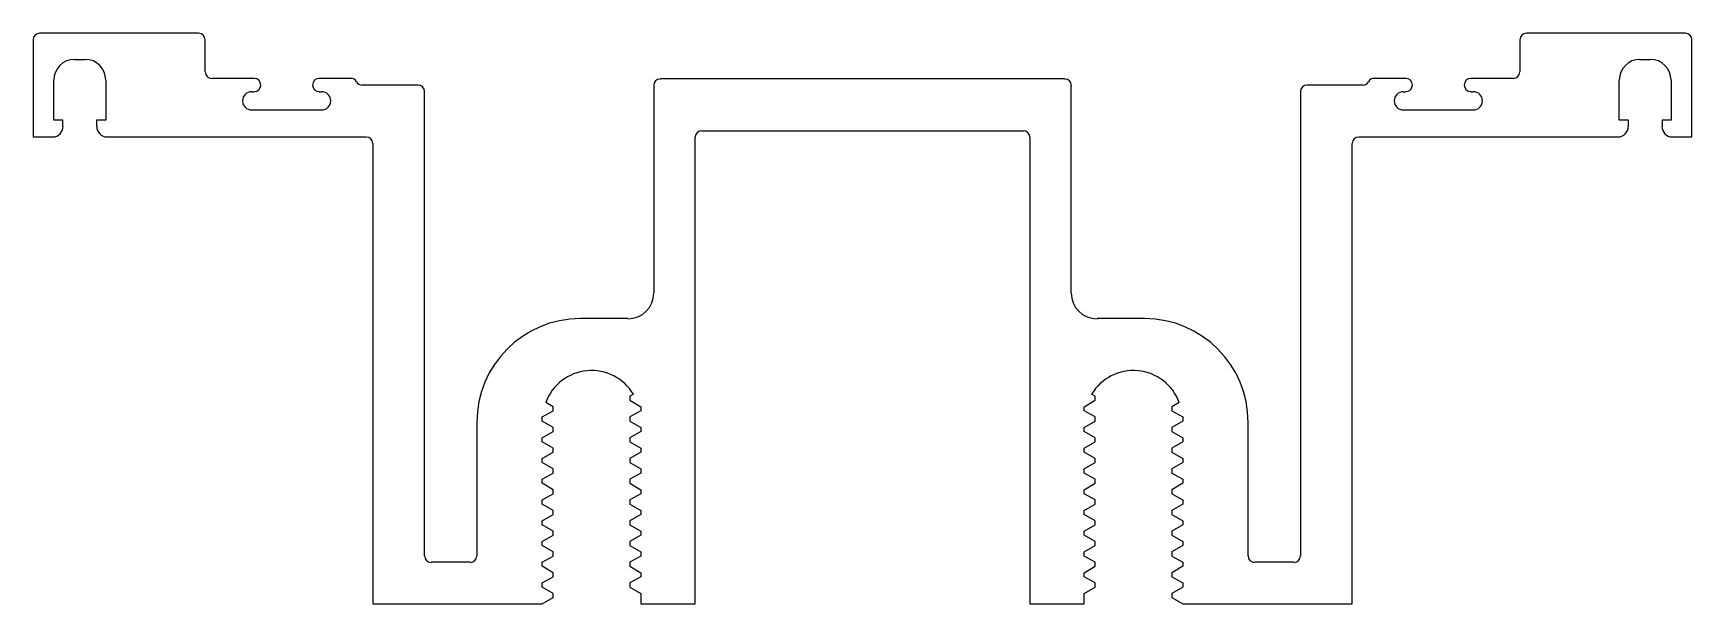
# Model space of a CAD drawing. Extents: x 3 to 105, y 3 to 38.
import ezdxf

# ---------------------------------------------------------------- set-up
doc = ezdxf.new("R2010")
doc.units = 0
doc.layers.get('0').update_dxf_attribs({"linetype": 'CONTINUOUS'})

msp = doc.modelspace()

# ---------------------------------------------------------------- linework, layer by layer
for p, q in [((13.21, 37.81), (3.47, 37.81)), ((104.28, 37.81), (94.54, 37.81)), ((3.07, 37.41), (3.07, 31.46)), ((13.61, 35.44), (13.61, 37.41)), ((94.14, 37.41), (94.14, 35.44)), ((104.67, 31.46), (104.67, 37.41)), ((5.61, 36.21), (6.25, 36.21)), ((101.5, 36.21), (102.13, 36.21)), ((4.34, 32.48), (4.34, 34.94)), ((7.52, 34.94), (7.52, 32.48)), ((16.61, 35.04), (14.01, 35.04)), ((22.53, 35.04), (20.6, 35.04)), ((26.65, 34.64), (23.22, 34.64)), ((41.09, 34.61), (41.09, 21.92)), ((66.27, 35.01), (41.48, 35.01)), ((66.66, 21.92), (66.66, 34.61)), ((84.53, 34.64), (81.1, 34.64)), ((87.15, 35.04), (85.22, 35.04)), ((93.74, 35.04), (91.14, 35.04)), ((100.23, 32.48), (100.23, 34.94)), ((103.4, 34.94), (103.4, 32.48)), ((16.46, 34.23), (16.61, 34.23)), ((20.6, 34.23), (20.75, 34.23)), ((27.05, 5.82), (27.05, 34.24)), ((80.7, 34.24), (80.7, 5.82)), ((87, 34.23), (87.15, 34.23)), ((91.14, 34.23), (91.29, 34.23)), ((20.75, 33.11), (16.46, 33.11)), ((91.29, 33.11), (87, 33.11)), ((4.9, 32.48), (4.34, 32.48)), ((4.9, 32.1), (4.9, 32.48)), ((7.52, 32.48), (6.96, 32.48)), ((6.96, 32.48), (6.96, 32.1)), ((44.02, 31.83), (53.87, 31.83)), ((53.87, 31.83), (63.73, 31.83)), ((100.79, 32.48), (100.23, 32.48)), ((100.79, 32.1), (100.79, 32.48)), ((103.4, 32.48), (102.85, 32.48)), ((102.85, 32.48), (102.85, 32.1)), ((3.07, 31.46), (4.27, 31.46)), ((7.6, 31.46), (21.59, 31.46)), ((21.59, 31.46), (23.48, 31.46)), ((23.88, 31.06), (23.88, 2.89)), ((43.63, 2.89), (43.63, 31.44)), ((64.12, 31.44), (64.12, 2.89)), ((83.87, 2.89), (83.87, 31.06)), ((84.27, 31.46), (100.15, 31.46)), ((103.48, 31.46), (104.67, 31.46)), ((39.5, 20.34), (36.6, 20.34)), ((71.15, 20.34), (68.25, 20.34)), ((39.84, 15.71), (39.63, 15.59)), ((39.63, 15.59), (39.63, 15.34)), ((39.63, 15.34), (40.3, 14.95)), ((67.45, 14.95), (68.12, 15.34)), ((68.12, 15.59), (67.91, 15.71)), ((68.12, 15.34), (68.12, 15.59)), ((34.25, 14.32), (34.93, 14.7)), ((34.25, 14.07), (34.25, 14.32)), ((34.93, 14.95), (34.47, 15.21)), ((34.93, 14.7), (34.93, 14.95)), ((40.3, 14.7), (39.63, 14.32)), ((39.63, 14.32), (39.63, 14.07)), ((40.3, 14.95), (40.3, 14.7)), ((67.45, 14.7), (67.45, 14.95)), ((68.12, 14.32), (67.45, 14.7)), ((68.12, 14.07), (68.12, 14.32)), ((73.28, 15.21), (72.82, 14.95)), ((72.82, 14.95), (72.82, 14.7)), ((72.82, 14.7), (73.49, 14.32)), ((73.49, 14.32), (73.49, 14.07)), ((30.25, 13.99), (30.25, 5.82)), ((34.93, 13.68), (34.25, 14.07)), ((34.25, 13.05), (34.93, 13.43)), ((34.93, 13.43), (34.93, 13.68)), ((39.63, 14.07), (40.3, 13.68)), ((40.3, 13.43), (39.63, 13.05)), ((40.3, 13.68), (40.3, 13.43)), ((67.45, 13.68), (68.12, 14.07)), ((67.45, 13.43), (67.45, 13.68)), ((68.12, 13.05), (67.45, 13.43)), ((73.49, 14.07), (72.82, 13.68)), ((72.82, 13.68), (72.82, 13.43)), ((72.82, 13.43), (73.49, 13.05)), ((77.5, 5.82), (77.5, 13.99)), ((34.25, 12.8), (34.25, 13.05)), ((34.93, 12.41), (34.25, 12.8)), ((34.93, 12.16), (34.93, 12.41)), ((39.63, 13.05), (39.63, 12.8)), ((39.63, 12.8), (40.3, 12.41)), ((40.3, 12.41), (40.3, 12.16)), ((67.45, 12.41), (68.12, 12.8)), ((67.45, 12.16), (67.45, 12.41)), ((68.12, 12.8), (68.12, 13.05)), ((73.49, 12.8), (72.82, 12.41)), ((72.82, 12.41), (72.82, 12.16)), ((73.49, 13.05), (73.49, 12.8)), ((34.25, 11.78), (34.93, 12.16)), ((34.25, 11.53), (34.25, 11.78)), ((34.93, 11.14), (34.25, 11.53)), ((40.3, 12.16), (39.63, 11.78)), ((39.63, 11.78), (39.63, 11.53)), ((39.63, 11.53), (40.3, 11.14)), ((68.12, 11.78), (67.45, 12.16)), ((67.45, 11.14), (68.12, 11.53)), ((68.12, 11.53), (68.12, 11.78)), ((72.82, 12.16), (73.49, 11.78)), ((73.49, 11.53), (72.82, 11.14)), ((73.49, 11.78), (73.49, 11.53)), ((34.25, 10.51), (34.93, 10.89)), ((34.25, 10.26), (34.25, 10.51)), ((34.93, 9.87), (34.25, 10.26)), ((34.93, 10.89), (34.93, 11.14)), ((40.3, 10.89), (39.63, 10.51)), ((39.63, 10.51), (39.63, 10.26)), ((39.63, 10.26), (40.3, 9.87)), ((40.3, 11.14), (40.3, 10.89)), ((67.45, 10.89), (67.45, 11.14)), ((68.12, 10.51), (67.45, 10.89)), ((67.45, 9.87), (68.12, 10.26)), ((68.12, 10.26), (68.12, 10.51)), ((72.82, 11.14), (72.82, 10.89)), ((72.82, 10.89), (73.49, 10.51)), ((73.49, 10.26), (72.82, 9.87)), ((73.49, 10.51), (73.49, 10.26)), ((34.25, 9.24), (34.93, 9.62)), ((34.25, 8.99), (34.25, 9.24)), ((34.93, 9.62), (34.93, 9.87)), ((40.3, 9.62), (39.63, 9.24)), ((39.63, 9.24), (39.63, 8.99)), ((40.3, 9.87), (40.3, 9.62)), ((67.45, 9.62), (67.45, 9.87)), ((68.12, 9.24), (67.45, 9.62)), ((68.12, 8.99), (68.12, 9.24)), ((72.82, 9.87), (72.82, 9.62)), ((72.82, 9.62), (73.49, 9.24)), ((73.49, 9.24), (73.49, 8.99)), ((34.93, 8.6), (34.25, 8.99)), ((34.25, 7.97), (34.93, 8.35)), ((34.93, 8.35), (34.93, 8.6)), ((39.63, 8.99), (40.3, 8.6)), ((40.3, 8.35), (39.63, 7.97)), ((40.3, 8.6), (40.3, 8.35)), ((67.45, 8.6), (68.12, 8.99)), ((67.45, 8.35), (67.45, 8.6)), ((68.12, 7.97), (67.45, 8.35)), ((73.49, 8.99), (72.82, 8.6)), ((72.82, 8.6), (72.82, 8.35)), ((72.82, 8.35), (73.49, 7.97)), ((34.25, 7.72), (34.25, 7.97)), ((34.93, 7.33), (34.25, 7.72)), ((34.93, 7.08), (34.93, 7.33)), ((39.63, 7.97), (39.63, 7.72)), ((39.63, 7.72), (40.3, 7.33)), ((40.3, 7.33), (40.3, 7.08)), ((67.45, 7.33), (68.12, 7.72)), ((67.45, 7.08), (67.45, 7.33)), ((68.12, 7.72), (68.12, 7.97)), ((73.49, 7.72), (72.82, 7.33)), ((72.82, 7.33), (72.82, 7.08)), ((73.49, 7.97), (73.49, 7.72)), ((34.25, 6.7), (34.93, 7.08)), ((34.25, 6.45), (34.25, 6.7)), ((34.93, 6.06), (34.25, 6.45)), ((40.3, 7.08), (39.63, 6.7)), ((39.63, 6.7), (39.63, 6.45)), ((39.63, 6.45), (40.3, 6.06)), ((68.12, 6.7), (67.45, 7.08)), ((67.45, 6.06), (68.12, 6.45)), ((68.12, 6.45), (68.12, 6.7)), ((72.82, 7.08), (73.49, 6.7)), ((73.49, 6.45), (72.82, 6.06)), ((73.49, 6.7), (73.49, 6.45)), ((29.85, 5.43), (27.45, 5.43)), ((34.25, 5.43), (34.93, 5.81)), ((34.25, 5.18), (34.25, 5.43)), ((34.93, 4.79), (34.25, 5.18)), ((34.93, 5.81), (34.93, 6.06)), ((40.3, 5.81), (39.63, 5.43)), ((39.63, 5.43), (39.63, 5.18)), ((39.63, 5.18), (40.3, 4.79)), ((40.3, 6.06), (40.3, 5.81)), ((67.45, 5.81), (67.45, 6.06)), ((68.12, 5.43), (67.45, 5.81)), ((67.45, 4.79), (68.12, 5.18)), ((68.12, 5.18), (68.12, 5.43)), ((72.82, 6.06), (72.82, 5.81)), ((72.82, 5.81), (73.49, 5.43)), ((73.49, 5.18), (72.82, 4.79)), ((73.49, 5.43), (73.49, 5.18)), ((80.3, 5.43), (77.89, 5.43)), ((34.25, 4.16), (34.93, 4.54)), ((34.25, 3.91), (34.25, 4.16)), ((34.93, 4.54), (34.93, 4.79)), ((40.3, 4.54), (39.63, 4.16)), ((39.63, 4.16), (39.63, 3.91)), ((40.3, 4.79), (40.3, 4.54)), ((67.45, 4.54), (67.45, 4.79)), ((68.12, 4.16), (67.45, 4.54)), ((68.12, 3.91), (68.12, 4.16)), ((72.82, 4.79), (72.82, 4.54)), ((72.82, 4.54), (73.49, 4.16)), ((73.49, 4.16), (73.49, 3.91)), ((34.93, 3.52), (34.25, 3.91)), ((34.25, 2.89), (34.93, 3.27)), ((34.93, 3.27), (34.93, 3.52)), ((39.63, 3.91), (40.3, 3.52)), ((40.3, 3.52), (40.3, 2.89)), ((67.45, 3.52), (68.12, 3.91)), ((67.45, 2.89), (67.45, 3.52)), ((73.49, 3.91), (72.82, 3.52)), ((72.82, 3.52), (72.82, 3.27)), ((72.82, 3.27), (73.49, 2.89)), ((23.88, 2.89), (34.25, 2.89)), ((40.3, 2.89), (43.63, 2.89)), ((64.12, 2.89), (67.45, 2.89)), ((73.49, 2.89), (83.87, 2.89))]:
    msp.add_line(p, q)
for centre, radius, start, end in [((3.47, 37.41), 0.397, 90, 180), ((13.21, 37.41), 0.397, 360, 90), ((94.54, 37.41), 0.397, 90, 180), ((104.28, 37.41), 0.397, 0, 90), ((5.61, 34.94), 1.27, 90, 180), ((6.25, 34.94), 1.27, 0, 90), ((101.5, 34.94), 1.27, 90, 180), ((102.13, 34.94), 1.27, 360, 90), ((14.01, 35.44), 0.397, 180, 270), ((16.61, 34.64), 0.406, 270, 90), ((20.6, 34.64), 0.406, 90, 270), ((22.53, 34.65), 0.397, 29.2092, 90), ((23.22, 35.03), 0.397, 209.2092, 270), ((26.65, 34.24), 0.397, 0, 90), ((41.48, 34.61), 0.397, 90, 180), ((66.27, 34.61), 0.397, 360, 90), ((81.1, 34.24), 0.397, 90, 180), ((84.53, 35.03), 0.397, 270, 330.7908), ((85.22, 34.65), 0.397, 90, 150.7908), ((87.15, 34.64), 0.406, 270, 90), ((91.14, 34.64), 0.406, 90, 270), ((93.74, 35.44), 0.397, 270, 360), ((16.46, 33.67), 0.559, 90, 270), ((20.75, 33.67), 0.559, 270, 90), ((87, 33.67), 0.559, 90, 270), ((91.29, 33.67), 0.559, 270, 90), ((4.27, 32.1), 0.635, 270, 360), ((7.6, 32.1), 0.635, 180, 270), ((44.02, 31.44), 0.397, 90, 180), ((63.73, 31.44), 0.397, 360, 90), ((100.15, 32.1), 0.635, 270, 0), ((103.48, 32.1), 0.635, 180, 270), ((23.48, 31.06), 0.397, 360, 90), ((84.27, 31.06), 0.397, 90, 180), ((39.5, 21.92), 1.59, 270, 360), ((68.25, 21.92), 1.59, 180, 270), ((36.6, 13.99), 6.35, 90, 180), ((71.15, 13.99), 6.35, 0, 90), ((37.28, 14.16), 3, 31.0916, 159.464), ((70.47, 14.16), 3, 20.536, 148.9084), ((27.45, 5.82), 0.397, 180, 270), ((29.85, 5.82), 0.397, 270, 360), ((77.89, 5.82), 0.397, 180, 270), ((80.3, 5.82), 0.397, 270, 0)]:
    msp.add_arc(centre, radius, start, end)

doc.saveas('drawing.dxf')
